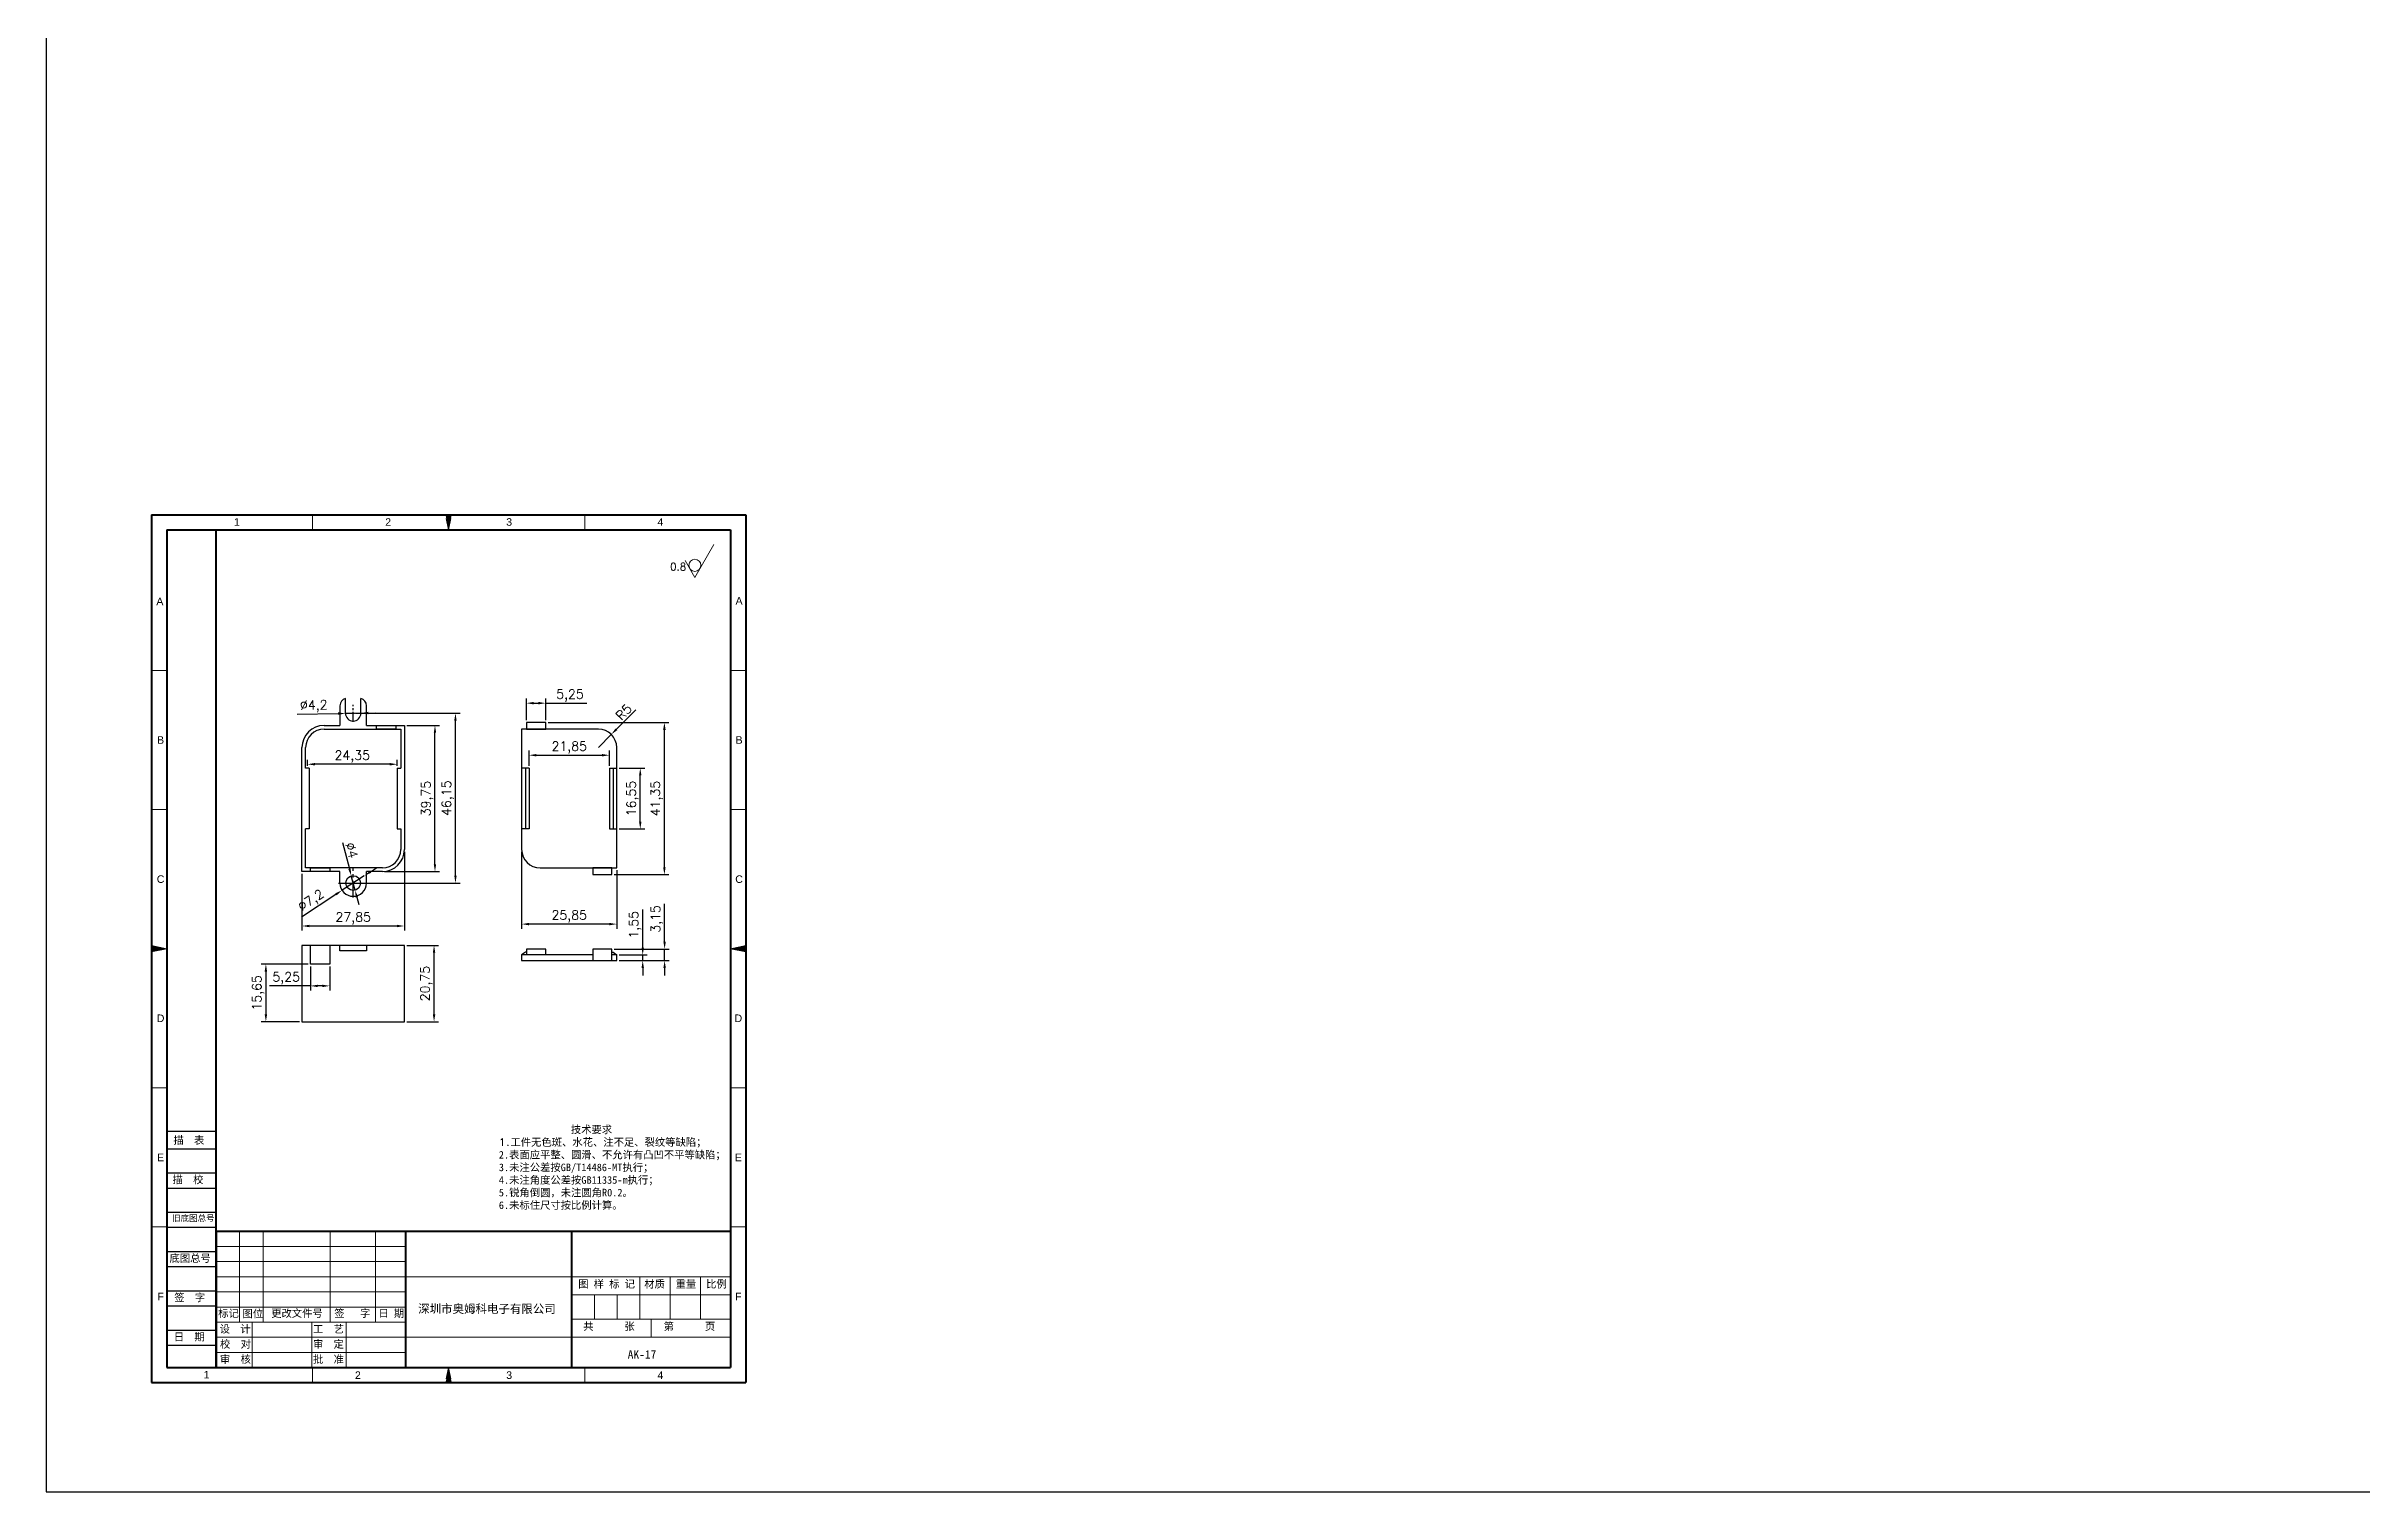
# Model space of a CAD drawing. Header units: millimetres. Extents: x 19965 to 22482, y -501 to 285.
# Drawn here: x 19965 to 20594, y -501 to -108 of the extents above; entities that cross this region are included whole.
import ezdxf
from ezdxf.enums import TextEntityAlignment as Align

# ---------------------------------------------------------------- set-up
doc = ezdxf.new("R2010")
doc.units = ezdxf.units.MM
for name, pattern in [('ACAD_ISO10W100', [18, 12, -3, 0, -3]), ('CENTER', [50.8, 31.75, -6.35, 6.35, -6.35]), ('HIDDEN2', [4.7625, 3.175, -1.5875])]:
    doc.linetypes.add(name, pattern=pattern)
for name, color, linetype, lineweight in [('dim', 82, 'Continuous', 9), ('图层1', 7, 'ACAD_ISO10W100', 15), ('图层2', 7, 'Continuous', 30), ('图层3', 7, 'Continuous', 15), ('图层4', 7, 'Continuous', 40), ('图层5', 7, 'HIDDEN2', 15), ('细实线', 3, 'Continuous', 18)]:
    doc.layers.add(name, color=color, linetype=linetype, lineweight=lineweight)
doc.layers.add('尺寸线', color=7, linetype='Continuous')
doc.styles.get("Standard").update_dxf_attribs({"font": 'txt', "bigfont": 'gbcbig.shx'})
doc.styles.add('样式 3', font='arial.ttf', dxfattribs={"height": 3.8})
doc.dimstyles.new('ISO-25', dxfattribs={"dimtxt": 2.5, "dimasz": 2.5, "dimexe": 1.25, "dimexo": 0.625, "dimtad": 1, "dimtxsty": 'Standard', "dimcen": 2.5, "dimadec": 0, "dimazin": 0, "dimtfac": 1, "dimtmove": 0, "dimatfit": 3, "dimfxl": 1, "dimarcsym": 0})

# ---------------------------------------------------------------- blocks, each defined once
blk = doc.blocks.new('*D1301')
at = {"layer": 'Defpoints', "color": 0, "transparency": 16777216}
for p in [(20062.12, -352.4), (20070.17, -352.4), (20062.12, -373.15)]:
    blk.add_point(p, dxfattribs=at)
at = {"layer": 'dim', "color": 0, "lineweight": -2, "transparency": 16777216}
for p, q in [((20062.74, -352.4), (20071.42, -352.4)), ((20070.17, -371.15), (20070.17, -354.4)), ((20062.74, -373.15), (20071.42, -373.15))]:
    blk.add_line(p, q, dxfattribs=at)
at = {"layer": 'dim', "color": 0, "transparency": 16777216}
for points in [[(20069.84, -354.4), (20070.51, -354.4), (20070.17, -352.4)], [(20069.84, -371.15), (20070.51, -371.15), (20070.17, -373.15)]]:
    blk.add_solid(points, dxfattribs=at)
at = {"layer": 'dim', "color": 0, "transparency": 16777216, "insert": (20068.09, -362.77), "char_height": 2.5, "attachment_point": 5, "rotation": 90}
blk.add_mtext('20,75', dxfattribs=at)
blk = doc.blocks.new('*D1302')
at = {"layer": 'Defpoints', "color": 0, "transparency": 16777216}
for p in [(20048.19, -289.3), (20075.99, -289.3), (20048.19, -335.45)]:
    blk.add_point(p, dxfattribs=at)
at = {"layer": 'dim', "color": 0, "lineweight": -2, "transparency": 16777216}
for p, q in [((20048.82, -289.3), (20077.24, -289.3)), ((20075.99, -333.45), (20075.99, -291.3)), ((20048.82, -335.45), (20077.24, -335.45))]:
    blk.add_line(p, q, dxfattribs=at)
at = {"layer": 'dim', "color": 0, "transparency": 16777216}
for points in [[(20075.66, -291.3), (20076.32, -291.3), (20075.99, -289.3)], [(20075.66, -333.45), (20076.32, -333.45), (20075.99, -335.45)]]:
    blk.add_solid(points, dxfattribs=at)
at = {"layer": 'dim', "color": 0, "transparency": 16777216, "insert": (20073.91, -312.38), "char_height": 2.5, "attachment_point": 5, "rotation": 90}
blk.add_mtext('46,15', dxfattribs=at)
blk = doc.blocks.new('*D1303')
at = {"layer": 'Defpoints', "color": 0, "transparency": 16777216}
for p in [(20062.12, -292.6), (20070.42, -292.6), (20056.12, -332.35)]:
    blk.add_point(p, dxfattribs=at)
at = {"layer": 'dim', "color": 0, "lineweight": -2, "transparency": 16777216}
for p, q in [((20062.74, -292.6), (20071.67, -292.6)), ((20070.42, -330.35), (20070.42, -294.6)), ((20056.74, -332.35), (20071.67, -332.35))]:
    blk.add_line(p, q, dxfattribs=at)
at = {"layer": 'dim', "color": 0, "transparency": 16777216}
for points in [[(20070.09, -294.6), (20070.75, -294.6), (20070.42, -292.6)], [(20070.09, -330.35), (20070.75, -330.35), (20070.42, -332.35)]]:
    blk.add_solid(points, dxfattribs=at)
at = {"layer": 'dim', "color": 0, "transparency": 16777216, "insert": (20068.34, -312.48), "char_height": 2.5, "attachment_point": 5, "rotation": 90}
blk.add_mtext('39,75', dxfattribs=at)
blk = doc.blocks.new('*D1304')
at = {"layer": 'Defpoints', "color": 0, "transparency": 16777216}
for p in [(20062.12, -326.35), (20034.27, -332.35), (20034.27, -347.13)]:
    blk.add_point(p, dxfattribs=at)
at = {"layer": 'dim', "color": 0, "lineweight": -2, "transparency": 16777216}
for p, q in [((20062.12, -326.98), (20062.12, -348.38)), ((20034.27, -332.98), (20034.27, -348.38)), ((20060.12, -347.13), (20036.27, -347.13))]:
    blk.add_line(p, q, dxfattribs=at)
at = {"layer": 'dim', "color": 0, "transparency": 16777216}
for points in [[(20036.27, -346.8), (20036.27, -347.46), (20034.27, -347.13)], [(20060.12, -346.8), (20060.12, -347.46), (20062.12, -347.13)]]:
    blk.add_solid(points, dxfattribs=at)
at = {"layer": 'dim', "color": 0, "transparency": 16777216, "insert": (20048.19, -345.05), "char_height": 2.5, "attachment_point": 5}
blk.add_mtext('27,85', dxfattribs=at)
blk = doc.blocks.new('*D1305')
at = {"layer": 'Defpoints', "color": 0, "transparency": 16777216}
for p in [(20093.98, -326.35), (20119.83, -331.35), (20093.98, -346.61)]:
    blk.add_point(p, dxfattribs=at)
at = {"layer": 'dim', "color": 0, "lineweight": -2, "transparency": 16777216}
for p, q in [((20093.98, -326.98), (20093.98, -347.86)), ((20119.83, -331.98), (20119.83, -347.86)), ((20117.83, -346.61), (20095.98, -346.61))]:
    blk.add_line(p, q, dxfattribs=at)
at = {"layer": 'dim', "color": 0, "transparency": 16777216}
for points in [[(20095.98, -346.28), (20095.98, -346.94), (20093.98, -346.61)], [(20117.83, -346.28), (20117.83, -346.94), (20119.83, -346.61)]]:
    blk.add_solid(points, dxfattribs=at)
at = {"layer": 'dim', "color": 0, "transparency": 16777216, "insert": (20106.91, -344.53), "char_height": 2.5, "attachment_point": 5}
blk.add_mtext('25,85', dxfattribs=at)
blk = doc.blocks.new('*D1306')
at = {"layer": 'Defpoints', "color": 0, "transparency": 16777216}
for p in [(20119.83, -354.99), (20119.83, -356.54), (20126.89, -354.99)]:
    blk.add_point(p, dxfattribs=at)
at = {"layer": 'dim', "color": 0, "lineweight": -2, "transparency": 16777216}
for p, q in [((20126.89, -352.99), (20126.89, -342.66)), ((20120.46, -354.99), (20128.14, -354.99)), ((20120.46, -356.54), (20128.14, -356.54)), ((20126.89, -356.54), (20126.89, -354.99)), ((20126.89, -358.54), (20126.89, -360.54))]:
    blk.add_line(p, q, dxfattribs=at)
at = {"layer": 'dim', "color": 0, "transparency": 16777216}
for points in [[(20126.56, -352.99), (20127.22, -352.99), (20126.89, -354.99)], [(20126.56, -358.54), (20127.22, -358.54), (20126.89, -356.54)]]:
    blk.add_solid(points, dxfattribs=at)
at = {"layer": 'dim', "color": 0, "transparency": 16777216, "insert": (20124.81, -346.82), "char_height": 2.5, "attachment_point": 5, "rotation": 90}
blk.add_mtext('1,55', dxfattribs=at)
blk = doc.blocks.new('*D1307')
at = {"layer": 'Defpoints', "color": 0, "transparency": 16777216}
for p in [(20118.53, -353.39), (20119.83, -356.54), (20132.84, -353.39)]:
    blk.add_point(p, dxfattribs=at)
at = {"layer": 'dim', "color": 0, "lineweight": -2, "transparency": 16777216}
for p, q in [((20132.84, -351.39), (20132.84, -341.06)), ((20119.16, -353.39), (20134.09, -353.39)), ((20120.46, -356.54), (20134.09, -356.54)), ((20132.84, -356.54), (20132.84, -353.39)), ((20132.84, -358.54), (20132.84, -360.54))]:
    blk.add_line(p, q, dxfattribs=at)
at = {"layer": 'dim', "color": 0, "transparency": 16777216}
for points in [[(20132.5, -351.39), (20133.17, -351.39), (20132.84, -353.39)], [(20132.5, -358.54), (20133.17, -358.54), (20132.84, -356.54)]]:
    blk.add_solid(points, dxfattribs=at)
at = {"layer": 'dim', "color": 0, "transparency": 16777216, "insert": (20130.75, -345.22), "char_height": 2.5, "attachment_point": 5, "rotation": 90}
blk.add_mtext('3,15', dxfattribs=at)
blk = doc.blocks.new('*D1308')
at = {"layer": 'Defpoints', "color": 0, "transparency": 16777216}
for p in [(20117.83, -300.7), (20095.98, -304.2), (20117.83, -304.2)]:
    blk.add_point(p, dxfattribs=at)
at = {"layer": 'dim', "color": 0, "lineweight": -2, "transparency": 16777216}
for p, q in [((20095.98, -303.58), (20095.98, -299.45)), ((20097.98, -300.7), (20115.83, -300.7)), ((20117.83, -303.58), (20117.83, -299.45))]:
    blk.add_line(p, q, dxfattribs=at)
at = {"layer": 'dim', "color": 0, "transparency": 16777216}
for points in [[(20097.98, -300.37), (20097.98, -301.03), (20095.98, -300.7)], [(20115.83, -300.37), (20115.83, -301.03), (20117.83, -300.7)]]:
    blk.add_solid(points, dxfattribs=at)
at = {"layer": 'dim', "color": 0, "transparency": 16777216, "insert": (20106.91, -298.62), "char_height": 2.5, "attachment_point": 5}
blk.add_mtext('21,85', dxfattribs=at)
blk = doc.blocks.new('*D1309')
at = {"layer": 'Defpoints', "color": 0, "transparency": 16777216}
for p in [(20119.83, -304.2), (20126.22, -304.2), (20119.83, -320.75)]:
    blk.add_point(p, dxfattribs=at)
at = {"layer": 'dim', "color": 0, "lineweight": -2, "transparency": 16777216}
for p, q in [((20120.46, -304.2), (20127.47, -304.2)), ((20126.22, -318.75), (20126.22, -306.2)), ((20120.46, -320.75), (20127.47, -320.75))]:
    blk.add_line(p, q, dxfattribs=at)
at = {"layer": 'dim', "color": 0, "transparency": 16777216}
for points in [[(20125.89, -306.2), (20126.55, -306.2), (20126.22, -304.2)], [(20125.89, -318.75), (20126.55, -318.75), (20126.22, -320.75)]]:
    blk.add_solid(points, dxfattribs=at)
at = {"layer": 'dim', "color": 0, "transparency": 16777216, "insert": (20124.14, -312.48), "char_height": 2.5, "attachment_point": 5, "rotation": 90}
blk.add_mtext('16,55', dxfattribs=at)
blk = doc.blocks.new('*D1310')
at = {"layer": 'Defpoints', "color": 0, "transparency": 16777216}
for p in [(20100.53, -291.8), (20132.78, -291.8), (20118.53, -333.15)]:
    blk.add_point(p, dxfattribs=at)
at = {"layer": 'dim', "color": 0, "lineweight": -2, "transparency": 16777216}
for p, q in [((20101.16, -291.8), (20134.03, -291.8)), ((20132.78, -331.15), (20132.78, -293.8)), ((20119.16, -333.15), (20134.03, -333.15))]:
    blk.add_line(p, q, dxfattribs=at)
at = {"layer": 'dim', "color": 0, "transparency": 16777216}
for points in [[(20132.44, -293.8), (20133.11, -293.8), (20132.78, -291.8)], [(20132.44, -331.15), (20133.11, -331.15), (20132.78, -333.15)]]:
    blk.add_solid(points, dxfattribs=at)
at = {"layer": 'dim', "color": 0, "transparency": 16777216, "insert": (20130.69, -312.48), "char_height": 2.5, "attachment_point": 5, "rotation": 90}
blk.add_mtext('41,35', dxfattribs=at)
blk = doc.blocks.new('*D1311')
at = {"layer": 'Defpoints', "color": 0, "transparency": 16777216}
for p in [(20118.35, -295.05), (20114.83, -298.6)]:
    blk.add_point(p, dxfattribs=at)
at = {"layer": 'dim', "color": 0, "lineweight": -2, "transparency": 16777216}
for p, q in [((20124.98, -288.36), (20119.76, -293.63)), ((20114.83, -298.6), (20118.35, -295.05))]:
    blk.add_line(p, q, dxfattribs=at)
at = {"layer": 'dim', "color": 0, "transparency": 16777216}
blk.add_solid([(20119.52, -293.4), (20120, -293.86), (20118.35, -295.05)], dxfattribs=at)
at = {"layer": 'dim', "color": 0, "transparency": 16777216, "insert": (20121.74, -288.97), "char_height": 2.5, "attachment_point": 5, "rotation": 45.25462}
blk.add_mtext('R5', dxfattribs=at)
blk = doc.blocks.new('*D1312')
at = {"layer": 'Defpoints', "color": 0, "transparency": 16777216}
for p in [(20046.09, -289.34), (20050.29, -289.26)]:
    blk.add_point(p, dxfattribs=at)
at = {"layer": 'dim', "color": 0, "lineweight": -2, "transparency": 16777216}
for p, q in [((20032.93, -289.58), (20044.09, -289.38)), ((20050.29, -289.26), (20046.09, -289.34)), ((20052.29, -289.23), (20054.29, -289.19))]:
    blk.add_line(p, q, dxfattribs=at)
at = {"layer": 'dim', "color": 0, "transparency": 16777216}
for points in [[(20044.09, -289.04), (20044.1, -289.71), (20046.09, -289.34)], [(20052.28, -288.89), (20052.3, -289.56), (20050.29, -289.26)]]:
    blk.add_solid(points, dxfattribs=at)
at = {"layer": 'dim', "color": 0, "transparency": 16777216, "insert": (20037.47, -287.41), "char_height": 2.5, "attachment_point": 5, "rotation": 1.03073}
blk.add_mtext('∅4,2', dxfattribs=at)
blk = doc.blocks.new('*D1313')
at = {"layer": 'Defpoints', "color": 0, "transparency": 16777216}
for p in [(20036.57, -357.5), (20024.46, -373.15), (20034.27, -373.15)]:
    blk.add_point(p, dxfattribs=at)
at = {"layer": 'dim', "color": 0, "lineweight": -2, "transparency": 16777216}
for p, q in [((20035.94, -357.5), (20023.21, -357.5)), ((20024.46, -359.5), (20024.46, -371.15)), ((20033.64, -373.15), (20023.21, -373.15))]:
    blk.add_line(p, q, dxfattribs=at)
at = {"layer": 'dim', "color": 0, "transparency": 16777216}
for points in [[(20024.12, -359.5), (20024.79, -359.5), (20024.46, -357.5)], [(20024.12, -371.15), (20024.79, -371.15), (20024.46, -373.15)]]:
    blk.add_solid(points, dxfattribs=at)
at = {"layer": 'dim', "color": 0, "transparency": 16777216, "insert": (20022.37, -365.32), "char_height": 2.5, "attachment_point": 5, "rotation": 90}
blk.add_mtext('15,65', dxfattribs=at)
blk = doc.blocks.new('*D1314')
at = {"layer": 'Defpoints', "color": 0, "transparency": 16777216}
for p in [(20036.57, -357.5), (20041.82, -357.5), (20036.57, -363.41)]:
    blk.add_point(p, dxfattribs=at)
at = {"layer": 'dim', "color": 0, "lineweight": -2, "transparency": 16777216}
for p, q in [((20036.57, -358.12), (20036.57, -364.66)), ((20041.82, -358.12), (20041.82, -364.66)), ((20036.57, -363.41), (20025.4, -363.41)), ((20039.82, -363.41), (20038.57, -363.41))]:
    blk.add_line(p, q, dxfattribs=at)
at = {"layer": 'dim', "color": 0, "transparency": 16777216}
for points in [[(20038.57, -363.08), (20038.57, -363.74), (20036.57, -363.41)], [(20039.82, -363.08), (20039.82, -363.74), (20041.82, -363.41)]]:
    blk.add_solid(points, dxfattribs=at)
at = {"layer": 'dim', "color": 0, "transparency": 16777216, "insert": (20029.98, -361.33), "char_height": 2.5, "attachment_point": 5}
blk.add_mtext('5,25', dxfattribs=at)
blk = doc.blocks.new('*D1315')
at = {"layer": 'Defpoints', "color": 0, "transparency": 16777216}
for p in [(20035.77, -303.16), (20035.77, -304.2), (20060.12, -304.2)]:
    blk.add_point(p, dxfattribs=at)
at = {"layer": 'dim', "color": 0, "lineweight": -2, "transparency": 16777216}
for p, q in [((20035.77, -303.58), (20035.77, -301.91)), ((20060.12, -303.58), (20060.12, -301.91)), ((20058.12, -303.16), (20037.77, -303.16))]:
    blk.add_line(p, q, dxfattribs=at)
at = {"layer": 'dim', "color": 0, "transparency": 16777216}
for points in [[(20037.77, -302.82), (20037.77, -303.49), (20035.77, -303.16)], [(20058.12, -302.82), (20058.12, -303.49), (20060.12, -303.16)]]:
    blk.add_solid(points, dxfattribs=at)
at = {"layer": 'dim', "color": 0, "transparency": 16777216, "insert": (20047.94, -301.07), "char_height": 2.5, "attachment_point": 5}
blk.add_mtext('24,35', dxfattribs=at)
blk = doc.blocks.new('*D1316')
at = {"layer": 'Defpoints', "color": 0, "transparency": 16777216}
for p in [(20051.2, -333.48), (20045.18, -337.42)]:
    blk.add_point(p, dxfattribs=at)
at = {"layer": 'dim', "color": 0, "lineweight": -2, "transparency": 16777216}
for p, q in [((20051.2, -333.48), (20045.18, -337.42)), ((20052.88, -332.39), (20054.55, -331.3)), ((20034.15, -344.62), (20043.5, -338.51))]:
    blk.add_line(p, q, dxfattribs=at)
at = {"layer": 'dim', "color": 0, "transparency": 16777216}
for points in [[(20052.7, -332.11), (20053.06, -332.67), (20051.2, -333.48)], [(20043.32, -338.24), (20043.68, -338.79), (20045.18, -337.42)]]:
    blk.add_solid(points, dxfattribs=at)
at = {"layer": 'dim', "color": 0, "transparency": 16777216, "insert": (20036.85, -340.37), "char_height": 2.5, "attachment_point": 5, "rotation": 33.15874}
blk.add_mtext('∅7,2', dxfattribs=at)
blk = doc.blocks.new('*D1317')
at = {"layer": 'Defpoints', "color": 0, "transparency": 16777216}
for p in [(20047.68, -333.52), (20048.7, -337.39)]:
    blk.add_point(p, dxfattribs=at)
at = {"layer": 'dim', "color": 0, "lineweight": -2, "transparency": 16777216}
for p, q in [((20045.27, -324.42), (20047.17, -331.59)), ((20048.7, -337.39), (20047.68, -333.52)), ((20049.22, -339.32), (20049.73, -341.25))]:
    blk.add_line(p, q, dxfattribs=at)
at = {"layer": 'dim', "color": 0, "transparency": 16777216}
for points in [[(20047.49, -331.5), (20046.84, -331.67), (20047.68, -333.52)], [(20049.54, -339.23), (20048.89, -339.4), (20048.7, -337.39)]]:
    blk.add_solid(points, dxfattribs=at)
at = {"layer": 'dim', "color": 0, "transparency": 16777216, "insert": (20047.77, -326.55), "char_height": 2.5, "attachment_point": 5, "rotation": 284.84308}
blk.add_mtext('∅4', dxfattribs=at)
blk = doc.blocks.new('*D1318')
at = {"layer": 'Defpoints', "color": 0, "transparency": 16777216}
for p in [(20100.53, -286.55), (20095.28, -291.8), (20100.53, -291.8)]:
    blk.add_point(p, dxfattribs=at)
at = {"layer": 'dim', "color": 0, "lineweight": -2, "transparency": 16777216}
for p, q in [((20095.28, -291.18), (20095.28, -285.3)), ((20097.28, -286.55), (20098.53, -286.55)), ((20100.53, -291.18), (20100.53, -285.3)), ((20100.53, -286.55), (20111.7, -286.55))]:
    blk.add_line(p, q, dxfattribs=at)
at = {"layer": 'dim', "color": 0, "transparency": 16777216}
for points in [[(20097.28, -286.21), (20097.28, -286.88), (20095.28, -286.55)], [(20098.53, -286.21), (20098.53, -286.88), (20100.53, -286.55)]]:
    blk.add_solid(points, dxfattribs=at)
at = {"layer": 'dim', "color": 0, "transparency": 16777216, "insert": (20107.12, -284.46), "char_height": 2.5, "attachment_point": 5}
blk.add_mtext('5,25', dxfattribs=at)

msp = doc.modelspace()

# ---------------------------------------------------------------- hatches: boundary and pattern name
at = {"layer": '图层1'}
for points in [[(19997.491, -353.3), (19993.379, -352.454), (19993.379, -354.147)], [(20150.775, -353.3), (20154.887, -352.454), (20154.887, -354.147)]]:
    msp.add_hatch(color=0, dxfattribs=at).paths.add_polyline_path(points)
at = {"layer": '图层5'}
for points in [[(20074.133, -239.447), (20073.287, -235.336), (20074.979, -235.336)], [(20074.133, -467.153), (20073.287, -471.265), (20074.979, -471.265)]]:
    msp.add_hatch(color=0, dxfattribs=at).paths.add_polyline_path(points)

# ---------------------------------------------------------------- linework, layer by layer
at = {"color": 1, "linetype": 'CENTER', "ltscale": 0.084}
for p, q in [((20045.881, -289.302), (20050.501, -289.302)), ((20048.191, -291.612), (20048.191, -286.992))]:
    msp.add_line(p, q, dxfattribs=at)
for p, q in [((20046.091, -289.302), (20046.091, -285.302)), ((20050.291, -289.302), (20050.291, -285.302)), ((20040.266, -292.602), (20044.591, -292.602)), ((20040.266, -293.602), (20061.116, -293.602)), ((20051.791, -292.602), (20062.116, -292.602)), ((20061.116, -293.602), (20061.116, -304.202)), ((20062.116, -292.602), (20062.116, -326.352)), ((20114.833, -293.602), (20093.983, -293.602)), ((20093.983, -293.602), (20093.983, -326.352)), ((20034.266, -332.352), (20034.266, -298.602)), ((20035.266, -304.202), (20035.266, -298.602)), ((20119.833, -331.352), (20119.833, -298.602)), ((20036.266, -304.202), (20035.266, -304.202)), ((20036.266, -304.202), (20036.266, -320.752)), ((20060.116, -304.202), (20061.116, -304.202)), ((20060.116, -304.202), (20060.116, -320.752)), ((20095.983, -304.202), (20093.983, -304.202)), ((20094.983, -304.202), (20094.983, -320.752)), ((20095.983, -304.202), (20095.983, -320.752)), ((20117.833, -304.202), (20117.833, -320.752)), ((20117.833, -304.202), (20119.833, -304.202)), ((20118.833, -304.202), (20118.833, -320.752)), ((20035.266, -331.352), (20035.266, -320.752)), ((20036.266, -320.752), (20035.266, -320.752)), ((20060.116, -320.752), (20061.116, -320.752)), ((20061.116, -320.752), (20061.116, -326.352)), ((20095.983, -320.752), (20093.983, -320.752)), ((20117.833, -320.752), (20119.833, -320.752)), ((20044.591, -332.352), (20034.266, -332.352)), ((20056.116, -331.352), (20035.266, -331.352)), ((20044.591, -335.452), (20044.591, -332.352)), ((20056.116, -332.352), (20051.791, -332.352)), ((20051.791, -335.452), (20051.791, -332.352)), ((20098.983, -331.352), (20119.833, -331.352)), ((20062.116, -352.397), (20034.266, -352.397)), ((20034.266, -352.397), (20034.266, -373.147)), ((20036.566, -357.497), (20036.566, -352.397)), ((20041.816, -352.397), (20041.816, -357.497)), ((20044.591, -353.897), (20044.591, -352.397)), ((20051.791, -352.397), (20051.791, -353.897)), ((20062.116, -373.147), (20062.116, -352.397)), ((20041.816, -357.497), (20036.566, -357.497)), ((20051.791, -353.897), (20044.591, -353.897)), ((20094.983, -354.241), (20093.983, -354.991)), ((20093.983, -354.991), (20093.983, -356.541)), ((20113.283, -354.991), (20093.983, -354.991)), ((20093.983, -356.541), (20119.833, -356.541)), ((20095.283, -354.241), (20094.983, -354.241)), ((20100.533, -353.391), (20095.283, -353.391)), ((20095.283, -353.391), (20095.283, -354.991)), ((20100.533, -354.991), (20100.533, -353.391)), ((20118.533, -353.391), (20113.283, -353.391)), ((20113.283, -353.391), (20113.283, -356.541)), ((20118.533, -356.541), (20118.533, -353.391)), ((20118.533, -354.241), (20118.833, -354.241)), ((20119.833, -354.991), (20118.533, -354.991)), ((20118.833, -354.241), (20119.833, -354.991)), ((20119.833, -356.541), (20119.833, -354.991)), ((20034.266, -373.147), (20062.116, -373.147))]:
    msp.add_line(p, q)
at = {"color": 1, "linetype": 'CENTER', "ltscale": 0.144}
for p, q in [((20048.191, -339.412), (20048.191, -331.492)), ((20044.231, -335.452), (20052.151, -335.452))]:
    msp.add_line(p, q, dxfattribs=at)
at = {"color": 1}
msp.add_lwpolyline([(19964.773, -500.917), (22482.205, -500.917), (22482.205, 284.964), (19964.773, 284.964)], close=True, dxfattribs=at)
for points in [[(20046.091, -285.302, 0.3419987), (20044.591, -287.238), (20044.591, -292.602)], [(20051.791, -292.602), (20051.791, -287.238, 0.3419987), (20050.291, -285.302)]]:
    msp.add_lwpolyline(points, format="xyb")
for points in [[(20059.816, -292.602), (20059.816, -293.602), (20054.566, -293.602), (20054.566, -292.602)], [(20036.566, -332.352), (20036.566, -331.352), (20041.816, -331.352), (20041.816, -332.352)]]:
    msp.add_lwpolyline(points)
for points in [[(20095.283, -293.602), (20100.533, -293.602), (20100.533, -291.802), (20095.283, -291.802)], [(20118.533, -331.352), (20113.283, -331.352), (20113.283, -333.152), (20118.533, -333.152)]]:
    msp.add_lwpolyline(points, close=True)
msp.add_circle((20048.191, -335.452), 2)
for centre, radius, start, end in [((20048.191, -289.302), 2.1, 180, 0), ((20040.266, -298.602), 6, 90, 180), ((20040.266, -298.602), 5, 90, 180), ((20114.833, -298.602), 5, 0, 90), ((20056.116, -326.352), 5, 270, 0), ((20056.116, -326.352), 6, 270, 0), ((20098.983, -326.352), 5, 180, 270), ((20048.191, -335.452), 3.6, 180, 0)]:
    msp.add_arc(centre, radius, start, end)
at = {"layer": '图层1', "color": 0}
for p, q in [((20037.128, -239.447), (20037.128, -235.336)), ((20111.138, -239.447), (20111.138, -235.336)), ((19997.491, -277.645), (19993.379, -277.645)), ((20154.887, -277.645), (20150.775, -277.645)), ((19997.491, -315.473), (19993.379, -315.473)), ((20154.887, -315.473), (20150.775, -315.473)), ((19997.491, -353.3), (19993.379, -352.454)), ((19997.491, -353.3), (19993.379, -354.147)), ((20150.775, -353.3), (20154.887, -352.454)), ((20150.775, -353.3), (20154.887, -354.147)), ((19997.491, -391.128), (19993.379, -391.128)), ((20154.887, -391.128), (20150.775, -391.128)), ((19997.491, -428.956), (19993.379, -428.956)), ((20154.887, -428.956), (20150.775, -428.956)), ((20023.761, -454.818), (20023.761, -450.707)), ((20023.761, -454.818), (20023.761, -450.707)), ((20113.77, -447.417), (20113.77, -453.996)), ((20119.937, -447.417), (20119.937, -453.996))]:
    msp.add_line(p, q, dxfattribs=at)
at = {"layer": '图层2', "color": 0}
for p, q in [((20010.986, -403.011), (19997.491, -403.011)), ((20010.986, -407.756), (19997.491, -407.756)), ((20010.986, -407.756), (20003.817, -407.756)), ((20010.986, -414.335), (19997.491, -414.335)), ((20010.986, -418.447), (19997.491, -418.447)), ((20010.986, -418.447), (20003.817, -418.447)), ((20010.986, -418.447), (20003.817, -418.447)), ((20010.986, -425.025), (19997.491, -425.025)), ((20010.986, -429.137), (19997.491, -429.137)), ((20010.986, -429.137), (20003.817, -429.137)), ((20010.986, -435.716), (19997.491, -435.716)), ((20010.986, -439.828), (19997.491, -439.828)), ((20010.986, -439.828), (20003.817, -439.828)), ((20010.986, -446.406), (19997.491, -446.406)), ((20010.986, -450.518), (19997.491, -450.518)), ((20010.986, -450.518), (20003.817, -450.518)), ((20010.986, -457.097), (19997.491, -457.097)), ((20010.986, -461.208), (19997.491, -461.208))]:
    msp.add_line(p, q, dxfattribs=at)
at = {"layer": '图层3', "color": 0}
for p, q in [((20017.311, -454.818), (20017.311, -430.148)), ((20023.761, -450.707), (20023.761, -430.148)), ((20041.944, -454.769), (20041.944, -430.148)), ((20054.28, -454.758), (20054.28, -430.148)), ((20062.503, -434.26), (20010.986, -434.26)), ((20062.503, -438.371), (20010.986, -438.371)), ((20062.503, -438.371), (20010.986, -438.371)), ((20062.503, -442.483), (20010.986, -442.483)), ((20062.503, -446.595), (20010.986, -446.595)), ((20052.517, -442.483), (20150.775, -442.483)), ((20126.105, -442.483), (20126.105, -453.996)), ((20134.328, -442.483), (20134.328, -453.996)), ((20142.551, -442.483), (20142.551, -453.996)), ((20062.503, -450.707), (20010.986, -450.707)), ((20150.775, -447.417), (20107.602, -447.417)), ((20126.105, -447.417), (20126.105, -453.996)), ((20062.503, -454.818), (20010.986, -454.818)), ((20062.503, -458.93), (20010.986, -458.93)), ((20062.503, -458.93), (20011.21, -458.93)), ((20020.699, -467.153), (20020.699, -454.818)), ((20036.992, -467.153), (20036.992, -454.769)), ((20046.265, -467.105), (20046.265, -454.769)), ((20052.517, -458.93), (20150.775, -458.93)), ((20150.775, -453.996), (20107.602, -453.996)), ((20129.188, -453.996), (20129.188, -458.93)), ((20010.986, -461.208), (20010.87, -461.208)), ((20062.503, -463.042), (20010.986, -463.042)), ((20037.128, -467.153), (20037.128, -471.265)), ((20111.138, -467.153), (20111.138, -471.265)), ((20111.138, -467.153), (20111.138, -471.265))]:
    msp.add_line(p, q, dxfattribs=at)
at = {"layer": '图层4', "color": 0}
for p, q in [((20010.986, -467.153), (20010.986, -239.447)), ((20010.986, -430.148), (20010.986, -467.153)), ((20150.775, -430.148), (20010.986, -430.148)), ((20088.908, -430.148), (20014.897, -430.148)), ((20062.503, -467.153), (20062.503, -430.148)), ((20107.602, -467.153), (20107.602, -430.148)), ((20010.986, -447.417), (20010.986, -467.153))]:
    msp.add_line(p, q, dxfattribs=at)
at = {"layer": '图层5', "color": 0}
for p, q in [((20074.133, -239.447), (20073.287, -235.336)), ((20074.133, -239.447), (20074.979, -235.336)), ((20062.503, -454.818), (20010.986, -454.818)), ((20074.133, -467.153), (20073.287, -471.265)), ((20074.133, -467.153), (20074.979, -471.265))]:
    msp.add_line(p, q, dxfattribs=at)
at = {"layer": '尺寸线', "color": 0, "lineweight": 40}
for p, q in [((19993.379, -235.336), (20154.887, -235.336)), ((19993.379, -235.336), (19993.379, -471.265)), ((20154.887, -235.336), (20154.887, -471.265)), ((19997.491, -239.447), (20150.775, -239.447)), ((19997.491, -239.447), (19997.491, -467.153)), ((20150.775, -239.447), (20150.775, -467.153)), ((19993.379, -471.265), (20154.887, -471.265)), ((19997.491, -467.153), (20150.775, -467.153))]:
    msp.add_line(p, q, dxfattribs=at)
at = {"layer": '细实线', "color": 0}
for p, q in [((20141.079, -252.359), (20146.219, -243.457)), ((20138.403, -247.723), (20141.079, -252.359))]:
    msp.add_line(p, q, dxfattribs=at)
msp.add_circle((20141.079, -249.07), 1.645, dxfattribs=at)

# ---------------------------------------------------------------- texts
at = {"layer": '图层1', "color": 0, "style": '样式 3'}
for s, p in [('B', (19995.839, -296.559)), ('B', (20153.075, -296.559)), ('C', (19995.839, -334.387)), ('C', (20153.075, -334.387)), ('D', (19995.839, -372.214)), ('D', (20152.882, -372.214)), ('E', (19995.839, -410.042)), ('E', (20152.882, -410.042)), ('F', (19995.839, -447.87)), ('F', (20152.882, -447.87))]:
    msp.add_text(s, height=2.056, dxfattribs=at).set_placement(p, align=Align.MIDDLE)
at = {"layer": '图层1', "color": 0, "attachment_point": 1}
for s, insert, char_height, width in [('{\\fSimSun|b0|i0|c134|p2;图 样 标 记}', (20109.368, -443.416), 2.05585, 25.50594), ('{\\fSimSun|b0|i0|c134|p2;材质 }', (20127.299, -443.425), 2.05585, 17.14604), ('{\\fSimSun|b0|i0|c134|p2;标记}', (20011.491, -451.389), 2.05585, 5.75638), ('{\\fSimSun|b0|i0|c134|p2;图位}', (20018.093, -451.472), 2.05585, 5.75638), ('{\\fSimSun|b0|i0|c134|p2;更改文件号}', (20025.899, -451.389), 2.05585, 17.14604), ('{\\fSimSun|b0|i0|c134|p2;深圳市奥姆科电子有限公司}', (20065.858, -450.059), 2.28428, 43.16214), ('{\\fSimSun|b0|i0|c134|p2;审  核}', (20011.975, -463.879), 2.05585, 16.67155), ('{\\fSimSun|b0|i0|c134|p2;批  准}', (20037.267, -463.879), 2.05585, 17.14604), ('{\\fSimSun|b0|i0|c134|p2;AK-17}', (20122.805, -462.464), 2.28428, 28.33994)]:
    msp.add_mtext(s, dxfattribs=dict(at, insert=insert, char_height=char_height, width=width))
at = {"layer": '图层2', "color": 0, "attachment_point": 1}
for s, insert, char_height, width in [('{\\fSimSun|b0|i0|c134|p2;描\\fSimSun|b0|i0|c0|p2;  \\fSimSun|b0|i0|c134|p2;表}', (19999.328, -404.351), 2.05583, 23.03693), ('{\\fSimSun|b0|i0|c134|p2;描\\fSimSun|b0|i0|c0|p2;  \\fSimSun|b0|i0|c134|p2;校}', (19999.094, -415.041), 2.05583, 23.03693), ('{\\fSimSun|b0|i0|c134|p2;旧底图总号}', (19998.978, -425.731), 1.64468, 23.03693), ('{\\fSimSun|b0|i0|c134|p2;底图总号}', (19998.265, -436.421), 2.05583, 23.03693), ('{\\fSimSun|b0|i0|c134|p2;签\\fSimSun|b0|i0|c0|p2;  \\fSimSun|b0|i0|c134|p2;字}', (19999.539, -447.112), 2.05583, 23.03693), ('{\\fSimSun|b0|i0|c134|p2;重量 }', (20135.835, -443.425), 2.05585, 17.14604), ('{\\fSimSun|b0|i0|c134|p2;比例 }', (20144.106, -443.425), 2.05585, 17.14604), ('{\\fSimSun|b0|i0|c134|p2;签   字}', (20043.042, -451.389), 2.05585, 17.14604), ('{\\fSimSun|b0|i0|c134|p2;日 期}', (20055.052, -451.389), 2.05585, 17.14604), ('{\\fSimSun|b0|i0|c134|p2;日\\fSimSun|b0|i0|c0|p2;  \\fSimSun|b0|i0|c134|p2;期}', (19999.422, -457.802), 2.05583, 23.03693), ('{\\fSimSun|b0|i0|c134|p2;设  计}', (20011.895, -455.656), 2.05585, 15.93613), ('{\\fSimSun|b0|i0|c134|p2;工  艺}', (20037.267, -455.656), 2.05585, 17.14604), ('{\\fSimSun|b0|i0|c134|p2;共      张}', (20110.723, -454.929), 2.05585, 22.74608), ('{\\fSimSun|b0|i0|c134|p2;第      页}', (20132.583, -454.929), 2.05585, 21.11284), ('{\\fSimSun|b0|i0|c134|p2;校  对}', (20011.994, -459.767), 2.05585, 14.90639), ('{\\fSimSun|b0|i0|c134|p2;审  定}', (20037.267, -459.767), 2.05585, 17.14604)]:
    msp.add_mtext(s, dxfattribs=dict(at, insert=insert, char_height=char_height, width=width))
at = {"layer": '图层3', "color": 0, "insert": (20087.776, -401.437), "char_height": 2.05585, "width": 97.37397, "attachment_point": 1}
msp.add_mtext('{\\fSimSun|b0|i0|c134|p54;              技术要求\\P}1{\\fSimSun|b0|i0|c134|p54;.工件无色斑、水花、注不足、裂纹等缺陷；\\P2.表面应平整、圆滑、不允许有凸凹不平等缺陷；\\P3.未注公差按GB/T14486-MT执行；\\P4.未注角度公差按GB11335-m执行；\\P5.锐角倒圆，未注圆角R0.2。}\\P{\\fSimSun|b0|i0|c134|p2;6.未标住尺寸按比例计算。}', dxfattribs=at)
at = {"layer": '图层5', "color": 0, "style": '样式 3'}
for s, p in [('1', (20016.569, -237.292)), ('2', (20057.686, -237.292)), ('3', (20090.58, -237.292)), ('4', (20131.697, -237.292)), ('A', (19995.64, -258.881)), ('A', (20153.075, -258.731)), ('1', (20008.346, -469.102)), ('2', (20049.463, -469.224)), ('3', (20090.58, -469.224)), ('4', (20131.697, -469.224))]:
    msp.add_text(s, height=2.056, dxfattribs=at).set_placement(p, align=Align.MIDDLE)
at = {"layer": '细实线', "color": 0, "insert": (20134.319, -248.412), "char_height": 2.0558, "width": 7.67541, "attachment_point": 1}
msp.add_mtext('0.8', dxfattribs=at)

# ---------------------------------------------------------------- dimensions: what is measured, and where the dimension line sits
at = {"layer": 'dim'}
for base, p1, p2, picture, middle in [((20100.533, -286.546), (20095.283, -291.802), (20100.533, -291.802), '*D1318', (20107.116, -284.463)), ((20035.766, -303.158), (20060.116, -304.202), (20035.766, -304.202), '*D1315', (20047.941, -301.074)), ((20117.833, -300.7), (20095.983, -304.202), (20117.833, -304.202), '*D1308', (20106.908, -298.616)), ((20034.266, -347.13), (20062.116, -326.352), (20034.266, -332.352), '*D1304', (20048.191, -345.047)), ((20093.983, -346.609), (20119.833, -331.352), (20093.983, -326.352), '*D1305', (20106.908, -344.525)), ((20036.566, -363.41), (20041.816, -357.497), (20036.566, -357.497), '*D1314', (20029.982, -361.326))]:
    dim = msp.add_linear_dim(base=base, p1=p1, p2=p2, dimstyle='ISO-25', override={"dimasz": 2}, dxfattribs=at)
    dim.commit()
    dim.dimension.update_dxf_attribs({"geometry": picture, "text_midpoint": middle})
for p1, p2, picture, middle in [((20050.29, -289.264), (20046.091, -289.34), '*D1312', (20037.472, -287.411)), ((20048.703, -337.385), (20047.678, -333.519), '*D1317', (20047.772, -326.554)), ((20051.204, -333.483), (20045.177, -337.421), '*D1316', (20036.852, -340.372))]:
    dim = msp.add_diameter_dim_2p(p1=p1, p2=p2, dimstyle='ISO-25', override={"dimasz": 2}, dxfattribs=at)
    dim.commit()
    dim.dimension.update_dxf_attribs({"geometry": picture, "text_midpoint": middle})
for base, p1, p2, picture, middle in [((20075.988, -289.302), (20048.191, -335.452), (20048.191, -289.302), '*D1302', (20073.905, -312.377)), ((20070.42, -292.602), (20056.116, -332.352), (20062.116, -292.602), '*D1303', (20068.337, -312.477)), ((20132.778, -291.802), (20118.533, -333.152), (20100.533, -291.802), '*D1310', (20130.695, -312.477)), ((20126.219, -304.202), (20119.833, -320.752), (20119.833, -304.202), '*D1309', (20124.136, -312.477)), ((20132.835, -353.391), (20119.833, -356.541), (20118.533, -353.391), '*D1307', (20130.752, -345.224)), ((20126.889, -354.991), (20119.833, -356.541), (20119.833, -354.991), '*D1306', (20124.806, -346.824)), ((20070.173, -352.397), (20062.116, -373.147), (20062.116, -352.397), '*D1301', (20068.089, -362.772)), ((20024.455, -373.147), (20036.566, -357.497), (20034.266, -373.147), '*D1313', (20022.372, -365.322))]:
    dim = msp.add_linear_dim(base=base, p1=p1, p2=p2, angle=90, dimstyle='ISO-25', override={"dimasz": 2}, dxfattribs=at)
    dim.commit()
    dim.dimension.update_dxf_attribs({"geometry": picture, "text_midpoint": middle})
dim = msp.add_radius_dim(center=(20114.833, -298.602), mpoint=(20118.353, -295.051), dimstyle='ISO-25', override={"dimasz": 2}, dxfattribs=at)
dim.commit()
dim.dimension.update_dxf_attribs({"geometry": '*D1311', "text_midpoint": (20121.744, -288.966)})

doc.saveas('drawing.dxf')
